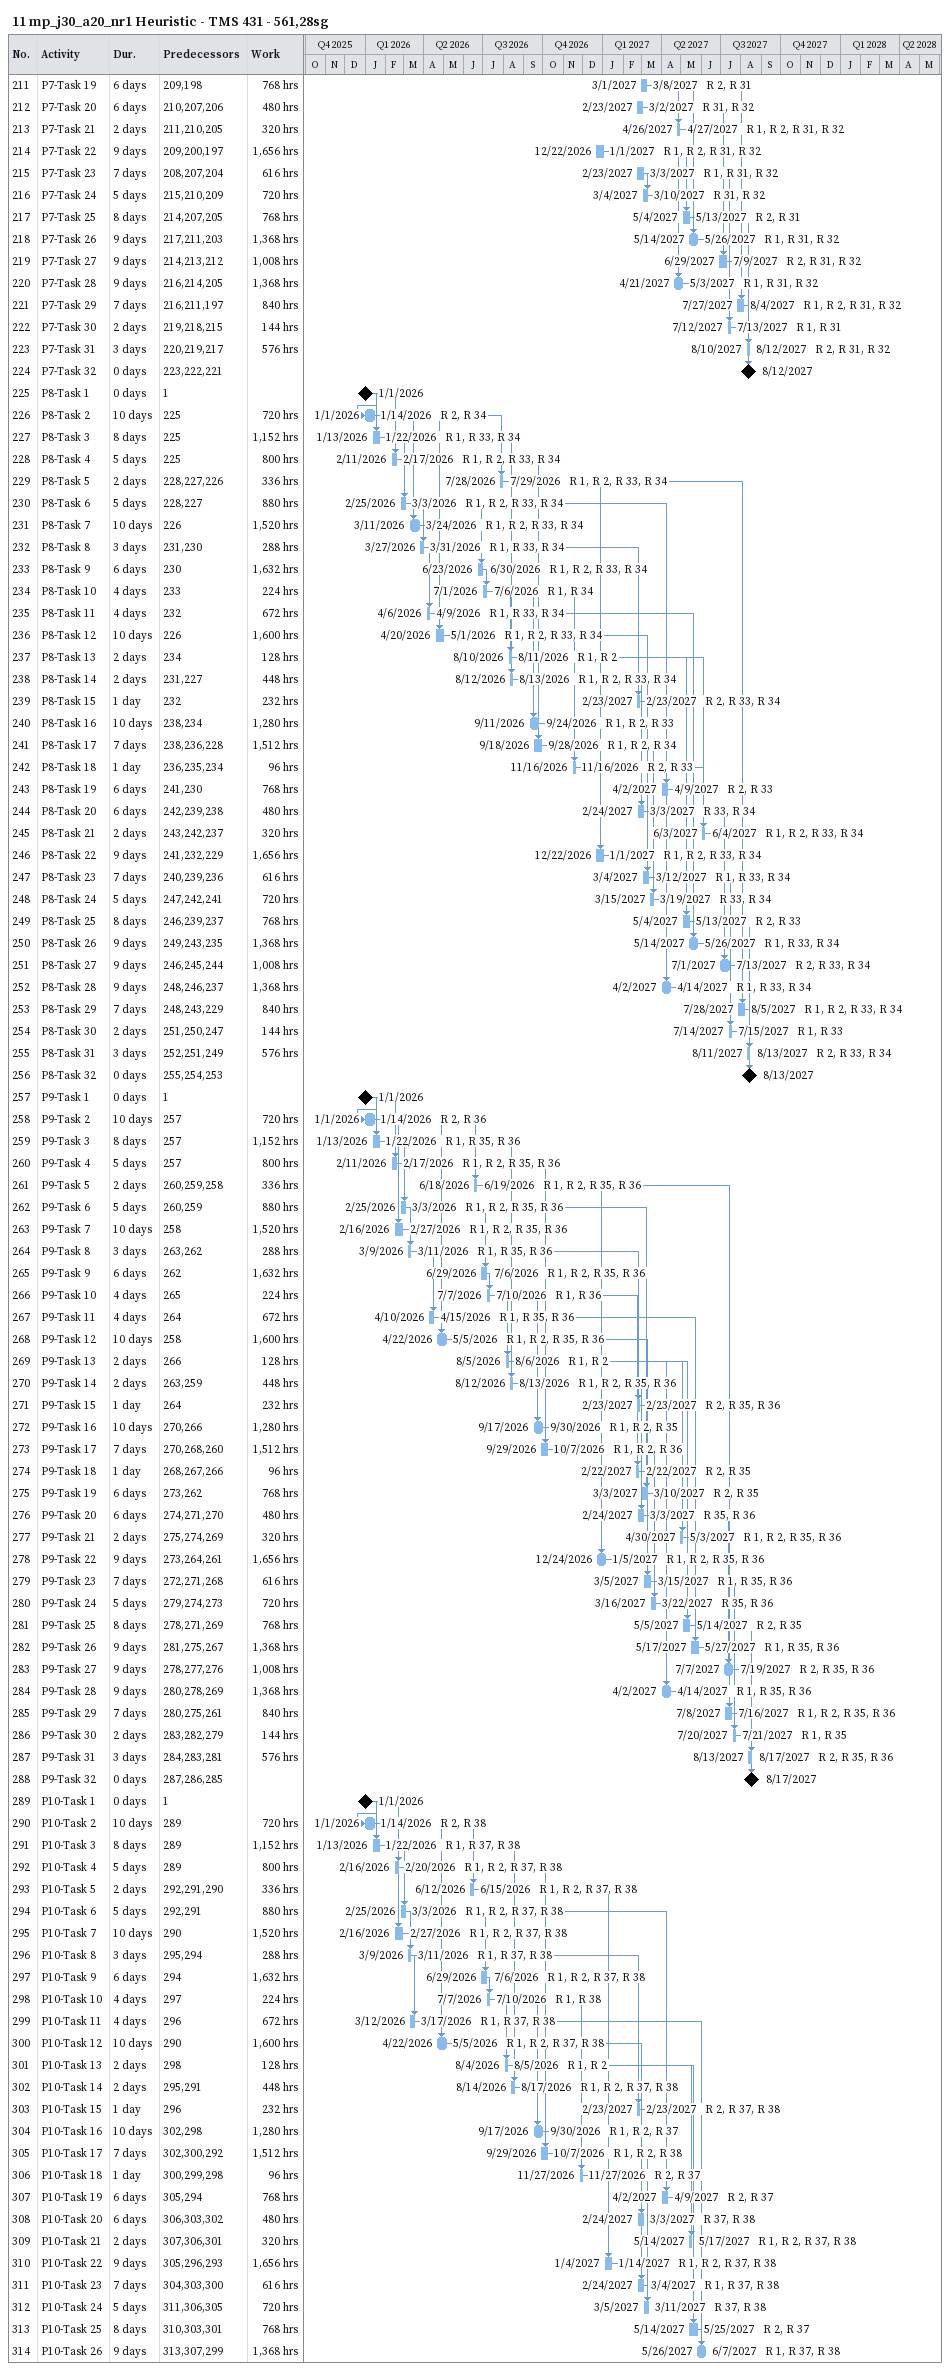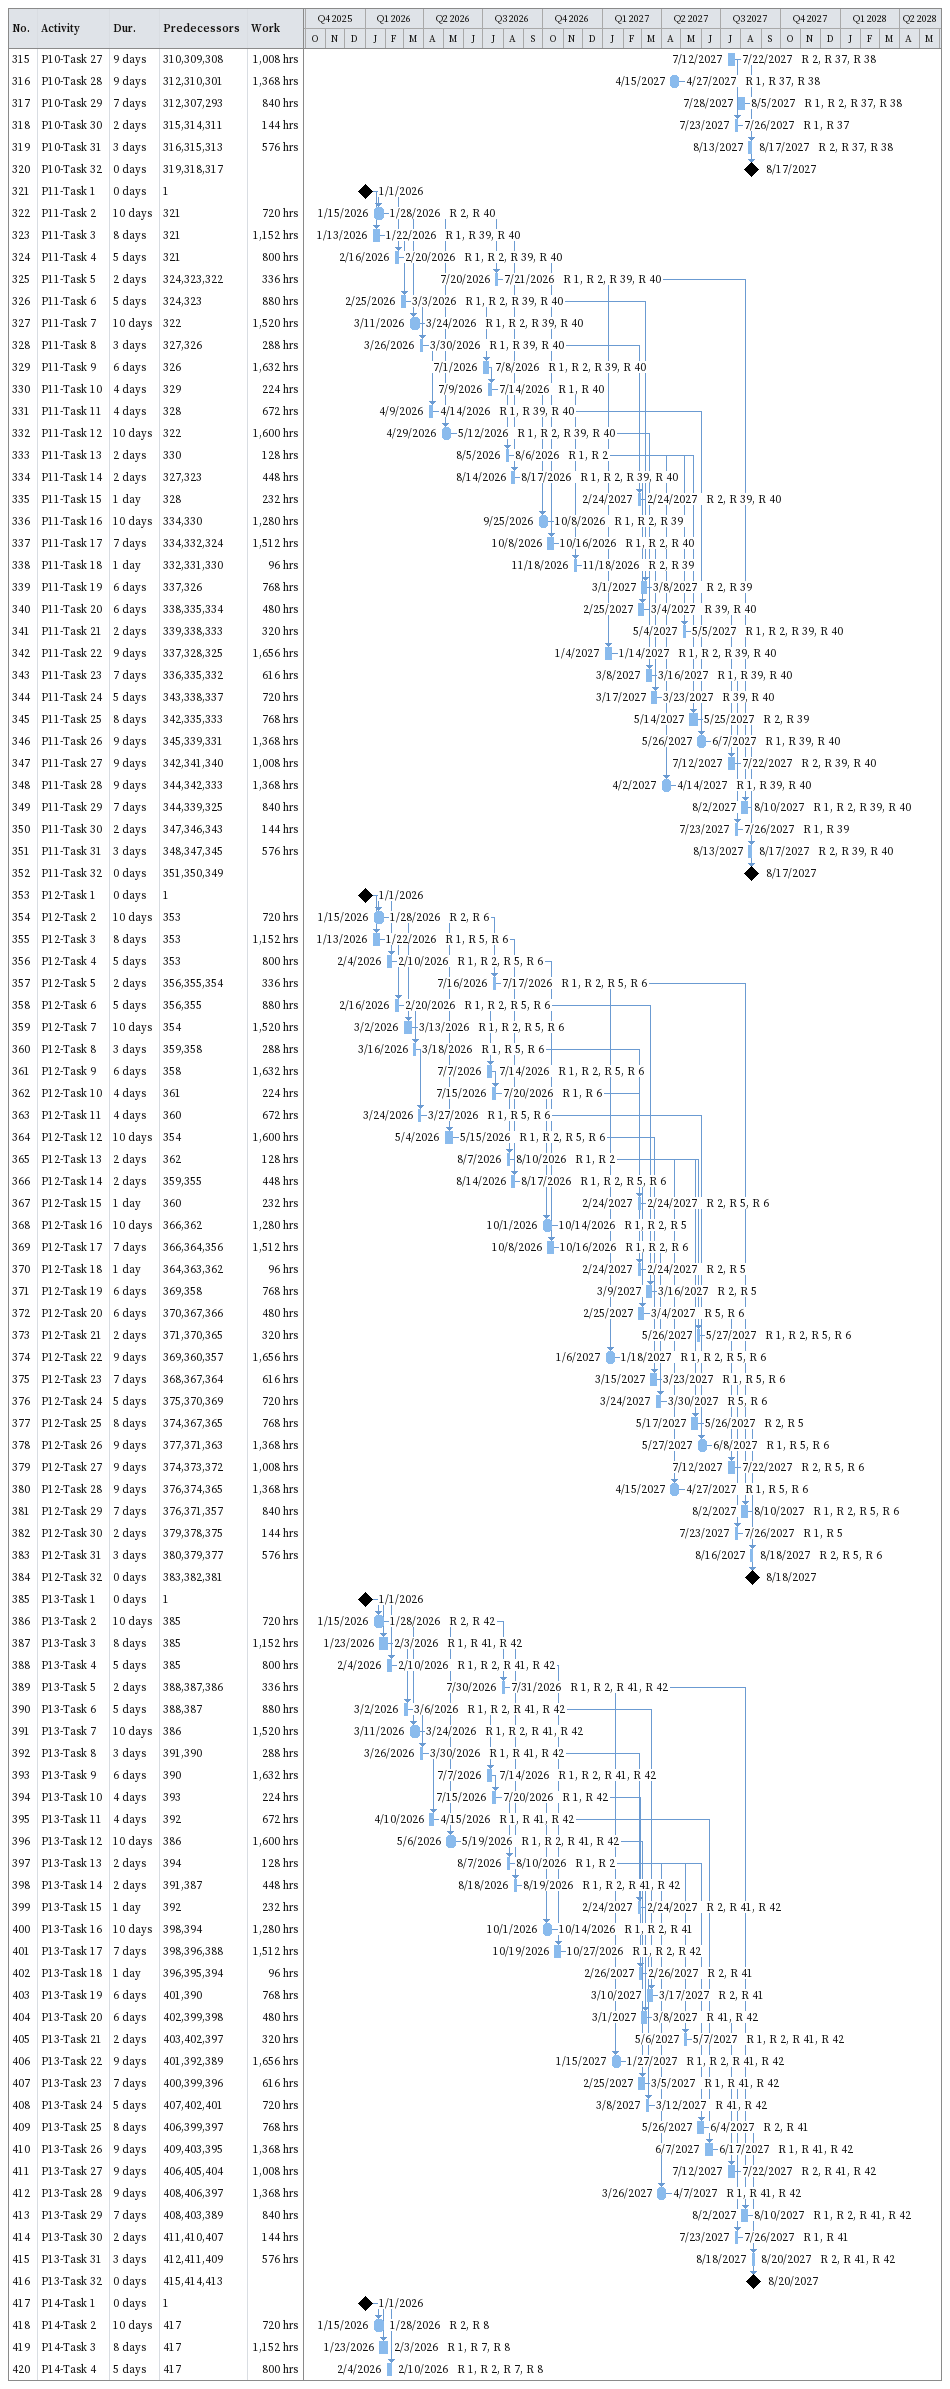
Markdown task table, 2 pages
11 mp_j30_a20_nr1 Heuristic - TMS 431 - 561,28sg

| ID | Task | Duration | Start | Finish | Predecessors | Resources | Work (h) |
|---|---|---|---|---|---|---|---|
| 211 | P7-Task 19 | 6d | 2027-03-01 | 2027-03-08 | 209, 198 | R 2, R 31 | 768 |
| 212 | P7-Task 20 | 6d | 2027-02-23 | 2027-03-02 | 210, 207, 206 | R 31, R 32 | 480 |
| 213 | P7-Task 21 | 2d | 2027-04-26 | 2027-04-27 | 211, 210, 205 | R 1, R 2, R 31, R 32 | 320 |
| 214 | P7-Task 22 | 9d | 2026-12-22 | 2027-01-01 | 209, 200, 197 | R 1, R 2, R 31, R 32 | 1656 |
| 215 | P7-Task 23 | 7d | 2027-02-23 | 2027-03-03 | 208, 207, 204 | R 1, R 31, R 32 | 616 |
| 216 | P7-Task 24 | 5d | 2027-03-04 | 2027-03-10 | 215, 210, 209 | R 31, R 32 | 720 |
| 217 | P7-Task 25 | 8d | 2027-05-04 | 2027-05-13 | 214, 207, 205 | R 2, R 31 | 768 |
| 218 | P7-Task 26 | 9d | 2027-05-14 | 2027-05-26 | 217, 211, 203 | R 1, R 31, R 32 | 1368 |
| 219 | P7-Task 27 | 9d | 2027-06-29 | 2027-07-09 | 214, 213, 212 | R 2, R 31, R 32 | 1008 |
| 220 | P7-Task 28 | 9d | 2027-04-21 | 2027-05-03 | 216, 214, 205 | R 1, R 31, R 32 | 1368 |
| 221 | P7-Task 29 | 7d | 2027-07-27 | 2027-08-04 | 216, 211, 197 | R 1, R 2, R 31, R 32 | 840 |
| 222 | P7-Task 30 | 2d | 2027-07-12 | 2027-07-13 | 219, 218, 215 | R 1, R 31 | 144 |
| 223 | P7-Task 31 | 3d | 2027-08-10 | 2027-08-12 | 220, 219, 217 | R 2, R 31, R 32 | 576 |
| 224 | P7-Task 32 | 0d | 2027-08-12 | 2027-08-12 | 223, 222, 221 |  |  |
| 225 | P8-Task 1 | 0d | 2026-01-01 | 2026-01-01 | 1 |  |  |
| 226 | P8-Task 2 | 10d | 2026-01-01 | 2026-01-14 | 225 | R 2, R 34 | 720 |
| 227 | P8-Task 3 | 8d | 2026-01-13 | 2026-01-22 | 225 | R 1, R 33, R 34 | 1152 |
| 228 | P8-Task 4 | 5d | 2026-02-11 | 2026-02-17 | 225 | R 1, R 2, R 33, R 34 | 800 |
| 229 | P8-Task 5 | 2d | 2026-07-28 | 2026-07-29 | 228, 227, 226 | R 1, R 2, R 33, R 34 | 336 |
| 230 | P8-Task 6 | 5d | 2026-02-25 | 2026-03-03 | 228, 227 | R 1, R 2, R 33, R 34 | 880 |
| 231 | P8-Task 7 | 10d | 2026-03-11 | 2026-03-24 | 226 | R 1, R 2, R 33, R 34 | 1520 |
| 232 | P8-Task 8 | 3d | 2026-03-27 | 2026-03-31 | 231, 230 | R 1, R 33, R 34 | 288 |
| 233 | P8-Task 9 | 6d | 2026-06-23 | 2026-06-30 | 230 | R 1, R 2, R 33, R 34 | 1632 |
| 234 | P8-Task 10 | 4d | 2026-07-01 | 2026-07-06 | 233 | R 1, R 34 | 224 |
| 235 | P8-Task 11 | 4d | 2026-04-06 | 2026-04-09 | 232 | R 1, R 33, R 34 | 672 |
| 236 | P8-Task 12 | 10d | 2026-04-20 | 2026-05-01 | 226 | R 1, R 2, R 33, R 34 | 1600 |
| 237 | P8-Task 13 | 2d | 2026-08-10 | 2026-08-11 | 234 | R 1, R 2 | 128 |
| 238 | P8-Task 14 | 2d | 2026-08-12 | 2026-08-13 | 231, 227 | R 1, R 2, R 33, R 34 | 448 |
| 239 | P8-Task 15 | 1d | 2027-02-23 | 2027-02-23 | 232 | R 2, R 33, R 34 | 232 |
| 240 | P8-Task 16 | 10d | 2026-09-11 | 2026-09-24 | 238, 234 | R 1, R 2, R 33 | 1280 |
| 241 | P8-Task 17 | 7d | 2026-09-18 | 2026-09-28 | 238, 236, 228 | R 1, R 2, R 34 | 1512 |
| 242 | P8-Task 18 | 1d | 2026-11-16 | 2026-11-16 | 236, 235, 234 | R 2, R 33 | 96 |
| 243 | P8-Task 19 | 6d | 2027-04-02 | 2027-04-09 | 241, 230 | R 2, R 33 | 768 |
| 244 | P8-Task 20 | 6d | 2027-02-24 | 2027-03-03 | 242, 239, 238 | R 33, R 34 | 480 |
| 245 | P8-Task 21 | 2d | 2027-06-03 | 2027-06-04 | 243, 242, 237 | R 1, R 2, R 33, R 34 | 320 |
| 246 | P8-Task 22 | 9d | 2026-12-22 | 2027-01-01 | 241, 232, 229 | R 1, R 2, R 33, R 34 | 1656 |
| 247 | P8-Task 23 | 7d | 2027-03-04 | 2027-03-12 | 240, 239, 236 | R 1, R 33, R 34 | 616 |
| 248 | P8-Task 24 | 5d | 2027-03-15 | 2027-03-19 | 247, 242, 241 | R 33, R 34 | 720 |
| 249 | P8-Task 25 | 8d | 2027-05-04 | 2027-05-13 | 246, 239, 237 | R 2, R 33 | 768 |
| 250 | P8-Task 26 | 9d | 2027-05-14 | 2027-05-26 | 249, 243, 235 | R 1, R 33, R 34 | 1368 |
| 251 | P8-Task 27 | 9d | 2027-07-01 | 2027-07-13 | 246, 245, 244 | R 2, R 33, R 34 | 1008 |
| 252 | P8-Task 28 | 9d | 2027-04-02 | 2027-04-14 | 248, 246, 237 | R 1, R 33, R 34 | 1368 |
| 253 | P8-Task 29 | 7d | 2027-07-28 | 2027-08-05 | 248, 243, 229 | R 1, R 2, R 33, R 34 | 840 |
| 254 | P8-Task 30 | 2d | 2027-07-14 | 2027-07-15 | 251, 250, 247 | R 1, R 33 | 144 |
| 255 | P8-Task 31 | 3d | 2027-08-11 | 2027-08-13 | 252, 251, 249 | R 2, R 33, R 34 | 576 |
| 256 | P8-Task 32 | 0d | 2027-08-13 | 2027-08-13 | 255, 254, 253 |  |  |
| 257 | P9-Task 1 | 0d | 2026-01-01 | 2026-01-01 | 1 |  |  |
| 258 | P9-Task 2 | 10d | 2026-01-01 | 2026-01-14 | 257 | R 2, R 36 | 720 |
| 259 | P9-Task 3 | 8d | 2026-01-13 | 2026-01-22 | 257 | R 1, R 35, R 36 | 1152 |
| 260 | P9-Task 4 | 5d | 2026-02-11 | 2026-02-17 | 257 | R 1, R 2, R 35, R 36 | 800 |
| 261 | P9-Task 5 | 2d | 2026-06-18 | 2026-06-19 | 260, 259, 258 | R 1, R 2, R 35, R 36 | 336 |
| 262 | P9-Task 6 | 5d | 2026-02-25 | 2026-03-03 | 260, 259 | R 1, R 2, R 35, R 36 | 880 |
| 263 | P9-Task 7 | 10d | 2026-02-16 | 2026-02-27 | 258 | R 1, R 2, R 35, R 36 | 1520 |
| 264 | P9-Task 8 | 3d | 2026-03-09 | 2026-03-11 | 263, 262 | R 1, R 35, R 36 | 288 |
| 265 | P9-Task 9 | 6d | 2026-06-29 | 2026-07-06 | 262 | R 1, R 2, R 35, R 36 | 1632 |
| 266 | P9-Task 10 | 4d | 2026-07-07 | 2026-07-10 | 265 | R 1, R 36 | 224 |
| 267 | P9-Task 11 | 4d | 2026-04-10 | 2026-04-15 | 264 | R 1, R 35, R 36 | 672 |
| 268 | P9-Task 12 | 10d | 2026-04-22 | 2026-05-05 | 258 | R 1, R 2, R 35, R 36 | 1600 |
| 269 | P9-Task 13 | 2d | 2026-08-05 | 2026-08-06 | 266 | R 1, R 2 | 128 |
| 270 | P9-Task 14 | 2d | 2026-08-12 | 2026-08-13 | 263, 259 | R 1, R 2, R 35, R 36 | 448 |
| 271 | P9-Task 15 | 1d | 2027-02-23 | 2027-02-23 | 264 | R 2, R 35, R 36 | 232 |
| 272 | P9-Task 16 | 10d | 2026-09-17 | 2026-09-30 | 270, 266 | R 1, R 2, R 35 | 1280 |
| 273 | P9-Task 17 | 7d | 2026-09-29 | 2026-10-07 | 270, 268, 260 | R 1, R 2, R 36 | 1512 |
| 274 | P9-Task 18 | 1d | 2027-02-22 | 2027-02-22 | 268, 267, 266 | R 2, R 35 | 96 |
| 275 | P9-Task 19 | 6d | 2027-03-03 | 2027-03-10 | 273, 262 | R 2, R 35 | 768 |
| 276 | P9-Task 20 | 6d | 2027-02-24 | 2027-03-03 | 274, 271, 270 | R 35, R 36 | 480 |
| 277 | P9-Task 21 | 2d | 2027-04-30 | 2027-05-03 | 275, 274, 269 | R 1, R 2, R 35, R 36 | 320 |
| 278 | P9-Task 22 | 9d | 2026-12-24 | 2027-01-05 | 273, 264, 261 | R 1, R 2, R 35, R 36 | 1656 |
| 279 | P9-Task 23 | 7d | 2027-03-05 | 2027-03-15 | 272, 271, 268 | R 1, R 35, R 36 | 616 |
| 280 | P9-Task 24 | 5d | 2027-03-16 | 2027-03-22 | 279, 274, 273 | R 35, R 36 | 720 |
| 281 | P9-Task 25 | 8d | 2027-05-05 | 2027-05-14 | 278, 271, 269 | R 2, R 35 | 768 |
| 282 | P9-Task 26 | 9d | 2027-05-17 | 2027-05-27 | 281, 275, 267 | R 1, R 35, R 36 | 1368 |
| 283 | P9-Task 27 | 9d | 2027-07-07 | 2027-07-19 | 278, 277, 276 | R 2, R 35, R 36 | 1008 |
| 284 | P9-Task 28 | 9d | 2027-04-02 | 2027-04-14 | 280, 278, 269 | R 1, R 35, R 36 | 1368 |
| 285 | P9-Task 29 | 7d | 2027-07-08 | 2027-07-16 | 280, 275, 261 | R 1, R 2, R 35, R 36 | 840 |
| 286 | P9-Task 30 | 2d | 2027-07-20 | 2027-07-21 | 283, 282, 279 | R 1, R 35 | 144 |
| 287 | P9-Task 31 | 3d | 2027-08-13 | 2027-08-17 | 284, 283, 281 | R 2, R 35, R 36 | 576 |
| 288 | P9-Task 32 | 0d | 2027-08-17 | 2027-08-17 | 287, 286, 285 |  |  |
| 289 | P10-Task 1 | 0d | 2026-01-01 | 2026-01-01 | 1 |  |  |
| 290 | P10-Task 2 | 10d | 2026-01-01 | 2026-01-14 | 289 | R 2, R 38 | 720 |
| 291 | P10-Task 3 | 8d | 2026-01-13 | 2026-01-22 | 289 | R 1, R 37, R 38 | 1152 |
| 292 | P10-Task 4 | 5d | 2026-02-16 | 2026-02-20 | 289 | R 1, R 2, R 37, R 38 | 800 |
| 293 | P10-Task 5 | 2d | 2026-06-12 | 2026-06-15 | 292, 291, 290 | R 1, R 2, R 37, R 38 | 336 |
| 294 | P10-Task 6 | 5d | 2026-02-25 | 2026-03-03 | 292, 291 | R 1, R 2, R 37, R 38 | 880 |
| 295 | P10-Task 7 | 10d | 2026-02-16 | 2026-02-27 | 290 | R 1, R 2, R 37, R 38 | 1520 |
| 296 | P10-Task 8 | 3d | 2026-03-09 | 2026-03-11 | 295, 294 | R 1, R 37, R 38 | 288 |
| 297 | P10-Task 9 | 6d | 2026-06-29 | 2026-07-06 | 294 | R 1, R 2, R 37, R 38 | 1632 |
| 298 | P10-Task 10 | 4d | 2026-07-07 | 2026-07-10 | 297 | R 1, R 38 | 224 |
| 299 | P10-Task 11 | 4d | 2026-03-12 | 2026-03-17 | 296 | R 1, R 37, R 38 | 672 |
| 300 | P10-Task 12 | 10d | 2026-04-22 | 2026-05-05 | 290 | R 1, R 2, R 37, R 38 | 1600 |
| 301 | P10-Task 13 | 2d | 2026-08-04 | 2026-08-05 | 298 | R 1, R 2 | 128 |
| 302 | P10-Task 14 | 2d | 2026-08-14 | 2026-08-17 | 295, 291 | R 1, R 2, R 37, R 38 | 448 |
| 303 | P10-Task 15 | 1d | 2027-02-23 | 2027-02-23 | 296 | R 2, R 37, R 38 | 232 |
| 304 | P10-Task 16 | 10d | 2026-09-17 | 2026-09-30 | 302, 298 | R 1, R 2, R 37 | 1280 |
| 305 | P10-Task 17 | 7d | 2026-09-29 | 2026-10-07 | 302, 300, 292 | R 1, R 2, R 38 | 1512 |
| 306 | P10-Task 18 | 1d | 2026-11-27 | 2026-11-27 | 300, 299, 298 | R 2, R 37 | 96 |
| 307 | P10-Task 19 | 6d | 2027-04-02 | 2027-04-09 | 305, 294 | R 2, R 37 | 768 |
| 308 | P10-Task 20 | 6d | 2027-02-24 | 2027-03-03 | 306, 303, 302 | R 37, R 38 | 480 |
| 309 | P10-Task 21 | 2d | 2027-05-14 | 2027-05-17 | 307, 306, 301 | R 1, R 2, R 37, R 38 | 320 |
| 310 | P10-Task 22 | 9d | 2027-01-04 | 2027-01-14 | 305, 296, 293 | R 1, R 2, R 37, R 38 | 1656 |
| 311 | P10-Task 23 | 7d | 2027-02-24 | 2027-03-04 | 304, 303, 300 | R 1, R 37, R 38 | 616 |
| 312 | P10-Task 24 | 5d | 2027-03-05 | 2027-03-11 | 311, 306, 305 | R 37, R 38 | 720 |
| 313 | P10-Task 25 | 8d | 2027-05-14 | 2027-05-25 | 310, 303, 301 | R 2, R 37 | 768 |
| 314 | P10-Task 26 | 9d | 2027-05-26 | 2027-06-07 | 313, 307, 299 | R 1, R 37, R 38 | 1368 |
| 315 | P10-Task 27 | 9d | 2027-07-12 | 2027-07-22 | 310, 309, 308 | R 2, R 37, R 38 | 1008 |
| 316 | P10-Task 28 | 9d | 2027-04-15 | 2027-04-27 | 312, 310, 301 | R 1, R 37, R 38 | 1368 |
| 317 | P10-Task 29 | 7d | 2027-07-28 | 2027-08-05 | 312, 307, 293 | R 1, R 2, R 37, R 38 | 840 |
| 318 | P10-Task 30 | 2d | 2027-07-23 | 2027-07-26 | 315, 314, 311 | R 1, R 37 | 144 |
| 319 | P10-Task 31 | 3d | 2027-08-13 | 2027-08-17 | 316, 315, 313 | R 2, R 37, R 38 | 576 |
| 320 | P10-Task 32 | 0d | 2027-08-17 | 2027-08-17 | 319, 318, 317 |  |  |
| 321 | P11-Task 1 | 0d | 2026-01-01 | 2026-01-01 | 1 |  |  |
| 322 | P11-Task 2 | 10d | 2026-01-15 | 2026-01-28 | 321 | R 2, R 40 | 720 |
| 323 | P11-Task 3 | 8d | 2026-01-13 | 2026-01-22 | 321 | R 1, R 39, R 40 | 1152 |
| 324 | P11-Task 4 | 5d | 2026-02-16 | 2026-02-20 | 321 | R 1, R 2, R 39, R 40 | 800 |
| 325 | P11-Task 5 | 2d | 2026-07-20 | 2026-07-21 | 324, 323, 322 | R 1, R 2, R 39, R 40 | 336 |
| 326 | P11-Task 6 | 5d | 2026-02-25 | 2026-03-03 | 324, 323 | R 1, R 2, R 39, R 40 | 880 |
| 327 | P11-Task 7 | 10d | 2026-03-11 | 2026-03-24 | 322 | R 1, R 2, R 39, R 40 | 1520 |
| 328 | P11-Task 8 | 3d | 2026-03-26 | 2026-03-30 | 327, 326 | R 1, R 39, R 40 | 288 |
| 329 | P11-Task 9 | 6d | 2026-07-01 | 2026-07-08 | 326 | R 1, R 2, R 39, R 40 | 1632 |
| 330 | P11-Task 10 | 4d | 2026-07-09 | 2026-07-14 | 329 | R 1, R 40 | 224 |
| 331 | P11-Task 11 | 4d | 2026-04-09 | 2026-04-14 | 328 | R 1, R 39, R 40 | 672 |
| 332 | P11-Task 12 | 10d | 2026-04-29 | 2026-05-12 | 322 | R 1, R 2, R 39, R 40 | 1600 |
| 333 | P11-Task 13 | 2d | 2026-08-05 | 2026-08-06 | 330 | R 1, R 2 | 128 |
| 334 | P11-Task 14 | 2d | 2026-08-14 | 2026-08-17 | 327, 323 | R 1, R 2, R 39, R 40 | 448 |
| 335 | P11-Task 15 | 1d | 2027-02-24 | 2027-02-24 | 328 | R 2, R 39, R 40 | 232 |
| 336 | P11-Task 16 | 10d | 2026-09-25 | 2026-10-08 | 334, 330 | R 1, R 2, R 39 | 1280 |
| 337 | P11-Task 17 | 7d | 2026-10-08 | 2026-10-16 | 334, 332, 324 | R 1, R 2, R 40 | 1512 |
| 338 | P11-Task 18 | 1d | 2026-11-18 | 2026-11-18 | 332, 331, 330 | R 2, R 39 | 96 |
| 339 | P11-Task 19 | 6d | 2027-03-01 | 2027-03-08 | 337, 326 | R 2, R 39 | 768 |
| 340 | P11-Task 20 | 6d | 2027-02-25 | 2027-03-04 | 338, 335, 334 | R 39, R 40 | 480 |
| 341 | P11-Task 21 | 2d | 2027-05-04 | 2027-05-05 | 339, 338, 333 | R 1, R 2, R 39, R 40 | 320 |
| 342 | P11-Task 22 | 9d | 2027-01-04 | 2027-01-14 | 337, 328, 325 | R 1, R 2, R 39, R 40 | 1656 |
| 343 | P11-Task 23 | 7d | 2027-03-08 | 2027-03-16 | 336, 335, 332 | R 1, R 39, R 40 | 616 |
| 344 | P11-Task 24 | 5d | 2027-03-17 | 2027-03-23 | 343, 338, 337 | R 39, R 40 | 720 |
| 345 | P11-Task 25 | 8d | 2027-05-14 | 2027-05-25 | 342, 335, 333 | R 2, R 39 | 768 |
| 346 | P11-Task 26 | 9d | 2027-05-26 | 2027-06-07 | 345, 339, 331 | R 1, R 39, R 40 | 1368 |
| 347 | P11-Task 27 | 9d | 2027-07-12 | 2027-07-22 | 342, 341, 340 | R 2, R 39, R 40 | 1008 |
| 348 | P11-Task 28 | 9d | 2027-04-02 | 2027-04-14 | 344, 342, 333 | R 1, R 39, R 40 | 1368 |
| 349 | P11-Task 29 | 7d | 2027-08-02 | 2027-08-10 | 344, 339, 325 | R 1, R 2, R 39, R 40 | 840 |
| 350 | P11-Task 30 | 2d | 2027-07-23 | 2027-07-26 | 347, 346, 343 | R 1, R 39 | 144 |
| 351 | P11-Task 31 | 3d | 2027-08-13 | 2027-08-17 | 348, 347, 345 | R 2, R 39, R 40 | 576 |
| 352 | P11-Task 32 | 0d | 2027-08-17 | 2027-08-17 | 351, 350, 349 |  |  |
| 353 | P12-Task 1 | 0d | 2026-01-01 | 2026-01-01 | 1 |  |  |
| 354 | P12-Task 2 | 10d | 2026-01-15 | 2026-01-28 | 353 | R 2, R 6 | 720 |
| 355 | P12-Task 3 | 8d | 2026-01-13 | 2026-01-22 | 353 | R 1, R 5, R 6 | 1152 |
| 356 | P12-Task 4 | 5d | 2026-02-04 | 2026-02-10 | 353 | R 1, R 2, R 5, R 6 | 800 |
| 357 | P12-Task 5 | 2d | 2026-07-16 | 2026-07-17 | 356, 355, 354 | R 1, R 2, R 5, R 6 | 336 |
| 358 | P12-Task 6 | 5d | 2026-02-16 | 2026-02-20 | 356, 355 | R 1, R 2, R 5, R 6 | 880 |
| 359 | P12-Task 7 | 10d | 2026-03-02 | 2026-03-13 | 354 | R 1, R 2, R 5, R 6 | 1520 |
| 360 | P12-Task 8 | 3d | 2026-03-16 | 2026-03-18 | 359, 358 | R 1, R 5, R 6 | 288 |
| 361 | P12-Task 9 | 6d | 2026-07-07 | 2026-07-14 | 358 | R 1, R 2, R 5, R 6 | 1632 |
| 362 | P12-Task 10 | 4d | 2026-07-15 | 2026-07-20 | 361 | R 1, R 6 | 224 |
| 363 | P12-Task 11 | 4d | 2026-03-24 | 2026-03-27 | 360 | R 1, R 5, R 6 | 672 |
| 364 | P12-Task 12 | 10d | 2026-05-04 | 2026-05-15 | 354 | R 1, R 2, R 5, R 6 | 1600 |
| 365 | P12-Task 13 | 2d | 2026-08-07 | 2026-08-10 | 362 | R 1, R 2 | 128 |
| 366 | P12-Task 14 | 2d | 2026-08-14 | 2026-08-17 | 359, 355 | R 1, R 2, R 5, R 6 | 448 |
| 367 | P12-Task 15 | 1d | 2027-02-24 | 2027-02-24 | 360 | R 2, R 5, R 6 | 232 |
| 368 | P12-Task 16 | 10d | 2026-10-01 | 2026-10-14 | 366, 362 | R 1, R 2, R 5 | 1280 |
| 369 | P12-Task 17 | 7d | 2026-10-08 | 2026-10-16 | 366, 364, 356 | R 1, R 2, R 6 | 1512 |
| 370 | P12-Task 18 | 1d | 2027-02-24 | 2027-02-24 | 364, 363, 362 | R 2, R 5 | 96 |
| 371 | P12-Task 19 | 6d | 2027-03-09 | 2027-03-16 | 369, 358 | R 2, R 5 | 768 |
| 372 | P12-Task 20 | 6d | 2027-02-25 | 2027-03-04 | 370, 367, 366 | R 5, R 6 | 480 |
| 373 | P12-Task 21 | 2d | 2027-05-26 | 2027-05-27 | 371, 370, 365 | R 1, R 2, R 5, R 6 | 320 |
| 374 | P12-Task 22 | 9d | 2027-01-06 | 2027-01-18 | 369, 360, 357 | R 1, R 2, R 5, R 6 | 1656 |
| 375 | P12-Task 23 | 7d | 2027-03-15 | 2027-03-23 | 368, 367, 364 | R 1, R 5, R 6 | 616 |
| 376 | P12-Task 24 | 5d | 2027-03-24 | 2027-03-30 | 375, 370, 369 | R 5, R 6 | 720 |
| 377 | P12-Task 25 | 8d | 2027-05-17 | 2027-05-26 | 374, 367, 365 | R 2, R 5 | 768 |
| 378 | P12-Task 26 | 9d | 2027-05-27 | 2027-06-08 | 377, 371, 363 | R 1, R 5, R 6 | 1368 |
| 379 | P12-Task 27 | 9d | 2027-07-12 | 2027-07-22 | 374, 373, 372 | R 2, R 5, R 6 | 1008 |
| 380 | P12-Task 28 | 9d | 2027-04-15 | 2027-04-27 | 376, 374, 365 | R 1, R 5, R 6 | 1368 |
| 381 | P12-Task 29 | 7d | 2027-08-02 | 2027-08-10 | 376, 371, 357 | R 1, R 2, R 5, R 6 | 840 |
| 382 | P12-Task 30 | 2d | 2027-07-23 | 2027-07-26 | 379, 378, 375 | R 1, R 5 | 144 |
| 383 | P12-Task 31 | 3d | 2027-08-16 | 2027-08-18 | 380, 379, 377 | R 2, R 5, R 6 | 576 |
| 384 | P12-Task 32 | 0d | 2027-08-18 | 2027-08-18 | 383, 382, 381 |  |  |
| 385 | P13-Task 1 | 0d | 2026-01-01 | 2026-01-01 | 1 |  |  |
| 386 | P13-Task 2 | 10d | 2026-01-15 | 2026-01-28 | 385 | R 2, R 42 | 720 |
| 387 | P13-Task 3 | 8d | 2026-01-23 | 2026-02-03 | 385 | R 1, R 41, R 42 | 1152 |
| 388 | P13-Task 4 | 5d | 2026-02-04 | 2026-02-10 | 385 | R 1, R 2, R 41, R 42 | 800 |
| 389 | P13-Task 5 | 2d | 2026-07-30 | 2026-07-31 | 388, 387, 386 | R 1, R 2, R 41, R 42 | 336 |
| 390 | P13-Task 6 | 5d | 2026-03-02 | 2026-03-06 | 388, 387 | R 1, R 2, R 41, R 42 | 880 |
| 391 | P13-Task 7 | 10d | 2026-03-11 | 2026-03-24 | 386 | R 1, R 2, R 41, R 42 | 1520 |
| 392 | P13-Task 8 | 3d | 2026-03-26 | 2026-03-30 | 391, 390 | R 1, R 41, R 42 | 288 |
| 393 | P13-Task 9 | 6d | 2026-07-07 | 2026-07-14 | 390 | R 1, R 2, R 41, R 42 | 1632 |
| 394 | P13-Task 10 | 4d | 2026-07-15 | 2026-07-20 | 393 | R 1, R 42 | 224 |
| 395 | P13-Task 11 | 4d | 2026-04-10 | 2026-04-15 | 392 | R 1, R 41, R 42 | 672 |
| 396 | P13-Task 12 | 10d | 2026-05-06 | 2026-05-19 | 386 | R 1, R 2, R 41, R 42 | 1600 |
| 397 | P13-Task 13 | 2d | 2026-08-07 | 2026-08-10 | 394 | R 1, R 2 | 128 |
| 398 | P13-Task 14 | 2d | 2026-08-18 | 2026-08-19 | 391, 387 | R 1, R 2, R 41, R 42 | 448 |
| 399 | P13-Task 15 | 1d | 2027-02-24 | 2027-02-24 | 392 | R 2, R 41, R 42 | 232 |
| 400 | P13-Task 16 | 10d | 2026-10-01 | 2026-10-14 | 398, 394 | R 1, R 2, R 41 | 1280 |
| 401 | P13-Task 17 | 7d | 2026-10-19 | 2026-10-27 | 398, 396, 388 | R 1, R 2, R 42 | 1512 |
| 402 | P13-Task 18 | 1d | 2027-02-26 | 2027-02-26 | 396, 395, 394 | R 2, R 41 | 96 |
| 403 | P13-Task 19 | 6d | 2027-03-10 | 2027-03-17 | 401, 390 | R 2, R 41 | 768 |
| 404 | P13-Task 20 | 6d | 2027-03-01 | 2027-03-08 | 402, 399, 398 | R 41, R 42 | 480 |
| 405 | P13-Task 21 | 2d | 2027-05-06 | 2027-05-07 | 403, 402, 397 | R 1, R 2, R 41, R 42 | 320 |
| 406 | P13-Task 22 | 9d | 2027-01-15 | 2027-01-27 | 401, 392, 389 | R 1, R 2, R 41, R 42 | 1656 |
| 407 | P13-Task 23 | 7d | 2027-02-25 | 2027-03-05 | 400, 399, 396 | R 1, R 41, R 42 | 616 |
| 408 | P13-Task 24 | 5d | 2027-03-08 | 2027-03-12 | 407, 402, 401 | R 41, R 42 | 720 |
| 409 | P13-Task 25 | 8d | 2027-05-26 | 2027-06-04 | 406, 399, 397 | R 2, R 41 | 768 |
| 410 | P13-Task 26 | 9d | 2027-06-07 | 2027-06-17 | 409, 403, 395 | R 1, R 41, R 42 | 1368 |
| 411 | P13-Task 27 | 9d | 2027-07-12 | 2027-07-22 | 406, 405, 404 | R 2, R 41, R 42 | 1008 |
| 412 | P13-Task 28 | 9d | 2027-03-26 | 2027-04-07 | 408, 406, 397 | R 1, R 41, R 42 | 1368 |
| 413 | P13-Task 29 | 7d | 2027-08-02 | 2027-08-10 | 408, 403, 389 | R 1, R 2, R 41, R 42 | 840 |
| 414 | P13-Task 30 | 2d | 2027-07-23 | 2027-07-26 | 411, 410, 407 | R 1, R 41 | 144 |
| 415 | P13-Task 31 | 3d | 2027-08-18 | 2027-08-20 | 412, 411, 409 | R 2, R 41, R 42 | 576 |
| 416 | P13-Task 32 | 0d | 2027-08-20 | 2027-08-20 | 415, 414, 413 |  |  |
| 417 | P14-Task 1 | 0d | 2026-01-01 | 2026-01-01 | 1 |  |  |
| 418 | P14-Task 2 | 10d | 2026-01-15 | 2026-01-28 | 417 | R 2, R 8 | 720 |
| 419 | P14-Task 3 | 8d | 2026-01-23 | 2026-02-03 | 417 | R 1, R 7, R 8 | 1152 |
| 420 | P14-Task 4 | 5d | 2026-02-04 | 2026-02-10 | 417 | R 1, R 2, R 7, R 8 | 800 |
